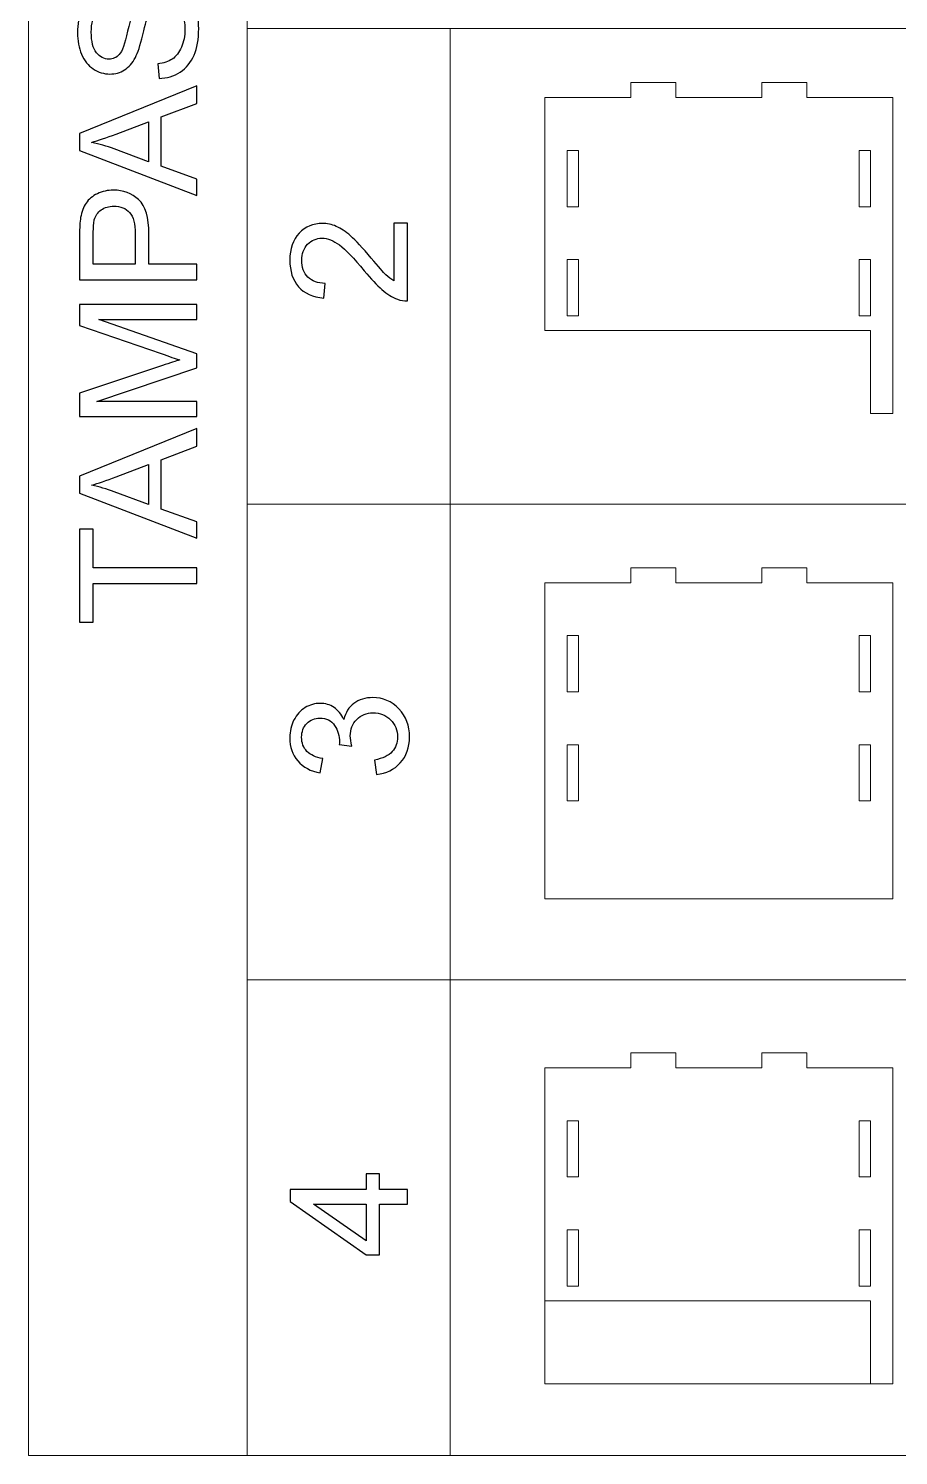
# Model space of a CAD drawing. Header units: millimetres. Extents: x -1108 to 1108, y -396 to 396.
# Drawn here: x -551.6 to -319.2, y -367.5 to 13.5 of the extents above; entities that cross this region are included whole.
import ezdxf

# ---------------------------------------------------------------- set-up
doc = ezdxf.new("R2010")
doc.units = ezdxf.units.MM
doc.header["$MEASUREMENT"] = 0
doc.layers.add('Camada 1', color=7, linetype='Continuous')

msp = doc.modelspace()

# ---------------------------------------------------------------- linework, layer by layer
at = {"layer": 'Camada 1', "color": 142, "lineweight": 20}
for points in [[(-551.6017, -367.4546), (-493.1805, -367.4546), (-493.1805, 245.5324), (-551.6017, 245.5324), (-551.6017, -367.4546)], [(-493.1804, -113.4544), (-438.9938, -113.4544), (-438.9938, 13.5456), (-493.1804, 13.5456), (-493.1804, -113.4544)], [(-438.9938, -113.4544), (-51.2204, -113.4544), (-51.2204, 13.5456), (-438.9938, 13.5456), (-438.9938, -113.4544)], [(-493.1804, -240.4545), (-438.9938, -240.4545), (-438.9938, -113.4545), (-493.1804, -113.4545), (-493.1804, -240.4545)], [(-438.9938, -240.4545), (-51.2204, -240.4545), (-51.2204, -113.4545), (-438.9938, -113.4545), (-438.9938, -240.4545)], [(-493.1804, -367.4546), (-438.9938, -367.4546), (-438.9938, -240.4546), (-493.1804, -240.4546), (-493.1804, -367.4546)], [(-438.9938, -367.4546), (-51.2204, -367.4546), (-51.2204, -240.4546), (-438.9938, -240.4546), (-438.9938, -367.4546)]]:
    msp.add_lwpolyline(points, close=True, dxfattribs=at)
at = {"layer": 'Camada 1', "color": 142}
for points, knots in [([(-516.7274, 0.2176), (-516.7274, 0.2176), (-517.0772, 4.1101), (-517.0772, 4.1101), (-517.0772, 4.1101), (-515.5028, 4.2923), (-514.2126, 4.7224), (-513.1994, 5.4003), (-513.1994, 5.4003), (-512.1935, 6.0782), (-511.3771, 7.1278), (-510.7502, 8.5492), (-510.7502, 8.5492), (-510.1306, 9.9706), (-509.8172, 11.5743), (-509.8172, 13.3529), (-509.8172, 13.3529), (-509.8172, 14.9346), (-510.0504, 16.3269), (-510.5242, 17.5369), (-510.5242, 17.5369), (-510.998, 18.7469), (-511.6468, 19.6435), (-512.4704, 20.2339), (-512.4704, 20.2339), (-513.2941, 20.8243), (-514.1834, 21.1232), (-515.1529, 21.1232), (-515.1529, 21.1232), (-516.1296, 21.1232), (-516.9825, 20.8389), (-517.7187, 20.2704), (-517.7187, 20.2704), (-518.4476, 19.7018), (-519.0599, 18.7615), (-519.5629, 17.4494), (-519.5629, 17.4494), (-519.8836, 16.6112), (-520.3939, 14.7524), (-521.0863, 11.8731), (-521.0863, 11.8731), (-521.7788, 8.9939), (-522.4276, 6.9821), (-523.0399, 5.8304), (-523.0399, 5.8304), (-523.8271, 4.3361), (-524.7966, 3.2281), (-525.9628, 2.4992), (-525.9628, 2.4992), (-527.1218, 1.763), (-528.4266, 1.3985), (-529.8626, 1.3985), (-529.8626, 1.3985), (-531.4517, 1.3985), (-532.9314, 1.8504), (-534.3017, 2.747), (-534.3017, 2.747), (-535.6794, 3.6436), (-536.7218, 4.9484), (-537.4361, 6.6759), (-537.4361, 6.6759), (-538.1505, 8.3962), (-538.5076, 10.3132), (-538.5076, 12.4198), (-538.5076, 12.4198), (-538.5076, 14.7378), (-538.1359, 16.7861), (-537.3851, 18.5574), (-537.3851, 18.5574), (-536.6416, 20.3287), (-535.5409, 21.6918), (-534.0831, 22.6467), (-534.0831, 22.6467), (-532.6325, 23.6015), (-530.9851, 24.1118), (-529.1482, 24.1847), (-529.1482, 24.1847), (-529.1482, 24.1847), (-528.8421, 20.2048), (-528.8421, 20.2048), (-528.8421, 20.2048), (-530.8175, 19.9934), (-532.3118, 19.2717), (-533.3177, 18.0398), (-533.3177, 18.0398), (-534.3309, 16.808), (-534.8339, 14.9857), (-534.8339, 12.5802), (-534.8339, 12.5802), (-534.8339, 10.0727), (-534.3746, 8.2431), (-533.4562, 7.0987), (-533.4562, 7.0987), (-532.5377, 5.9543), (-531.4298, 5.3784), (-530.1323, 5.3784), (-530.1323, 5.3784), (-529.0098, 5.3784), (-528.084, 5.7866), (-527.3551, 6.5957), (-527.3551, 6.5957), (-526.6335, 7.3975), (-525.8827, 9.475), (-525.1246, 12.8426), (-525.1246, 12.8426), (-524.3592, 16.2102), (-523.6959, 18.5209), (-523.1273, 19.7747), (-523.1273, 19.7747), (-522.2891, 21.5897), (-521.2321, 22.9382), (-519.9419, 23.8056), (-519.9419, 23.8056), (-518.659, 24.6731), (-517.1793, 25.1031), (-515.5028, 25.1031), (-515.5028, 25.1031), (-513.8335, 25.1031), (-512.2736, 24.6293), (-510.8012, 23.6744), (-510.8012, 23.6744), (-509.3288, 22.7195), (-508.1844, 21.3565), (-507.368, 19.5706), (-507.368, 19.5706), (-506.5516, 17.7847), (-506.1434, 15.7802), (-506.1434, 13.5424), (-506.1434, 13.5424), (-506.1434, 10.7142), (-506.5589, 8.3451), (-507.3825, 6.4354), (-507.3825, 6.4354), (-508.2062, 4.5183), (-509.4454, 3.024), (-511.1074, 1.9379), (-511.1074, 1.9379), (-512.762, 0.8445), (-514.6354, 0.2759), (-516.7274, 0.2176)], [0, 0, 0, 0, 0.02777778, 0.02777778, 0.02777778, 0.02777778, 0.05555556, 0.05555556, 0.05555556, 0.05555556, 0.08333333, 0.08333333, 0.08333333, 0.08333333, 0.11111111, 0.11111111, 0.11111111, 0.11111111, 0.13888889, 0.13888889, 0.13888889, 0.13888889, 0.16666667, 0.16666667, 0.16666667, 0.16666667, 0.19444444, 0.19444444, 0.19444444, 0.19444444, 0.22222222, 0.22222222, 0.22222222, 0.22222222, 0.25, 0.25, 0.25, 0.25, 0.27777778, 0.27777778, 0.27777778, 0.27777778, 0.30555556, 0.30555556, 0.30555556, 0.30555556, 0.33333333, 0.33333333, 0.33333333, 0.33333333, 0.36111111, 0.36111111, 0.36111111, 0.36111111, 0.38888889, 0.38888889, 0.38888889, 0.38888889, 0.41666667, 0.41666667, 0.41666667, 0.41666667, 0.44444444, 0.44444444, 0.44444444, 0.44444444, 0.47222222, 0.47222222, 0.47222222, 0.47222222, 0.5, 0.5, 0.5, 0.5, 0.52777778, 0.52777778, 0.52777778, 0.52777778, 0.55555556, 0.55555556, 0.55555556, 0.55555556, 0.58333333, 0.58333333, 0.58333333, 0.58333333, 0.61111111, 0.61111111, 0.61111111, 0.61111111, 0.63888889, 0.63888889, 0.63888889, 0.63888889, 0.66666667, 0.66666667, 0.66666667, 0.66666667, 0.69444444, 0.69444444, 0.69444444, 0.69444444, 0.72222222, 0.72222222, 0.72222222, 0.72222222, 0.75, 0.75, 0.75, 0.75, 0.77777778, 0.77777778, 0.77777778, 0.77777778, 0.80555556, 0.80555556, 0.80555556, 0.80555556, 0.83333333, 0.83333333, 0.83333333, 0.83333333, 0.86111111, 0.86111111, 0.86111111, 0.86111111, 0.88888889, 0.88888889, 0.88888889, 0.88888889, 0.91666667, 0.91666667, 0.91666667, 0.91666667, 0.94444444, 0.94444444, 0.94444444, 0.94444444, 1, 1, 1, 1]), ([(-506.6682, -31.0314), (-506.6682, -31.0314), (-537.9828, -19.0187), (-537.9828, -19.0187), (-537.9828, -19.0187), (-537.9828, -19.0187), (-537.9828, -14.4629), (-537.9828, -14.4629), (-537.9828, -14.4629), (-537.9828, -14.4629), (-506.6682, -1.714), (-506.6682, -1.714), (-506.6682, -1.714), (-506.6682, -1.714), (-506.6682, -6.4302), (-506.6682, -6.4302), (-506.6682, -6.4302), (-506.6682, -6.4302), (-516.1588, -10.0529), (-516.1588, -10.0529), (-516.1588, -10.0529), (-516.1588, -10.0529), (-516.1588, -23.2392), (-516.1588, -23.2392), (-516.1588, -23.2392), (-516.1588, -23.2392), (-506.6682, -26.636), (-506.6682, -26.636), (-506.6682, -26.636), (-506.6682, -26.636), (-506.6682, -31.0314), (-506.6682, -31.0314)], [0, 0, 0, 0, 0.11111111, 0.11111111, 0.11111111, 0.11111111, 0.22222222, 0.22222222, 0.22222222, 0.22222222, 0.33333333, 0.33333333, 0.33333333, 0.33333333, 0.44444444, 0.44444444, 0.44444444, 0.44444444, 0.55555556, 0.55555556, 0.55555556, 0.55555556, 0.66666667, 0.66666667, 0.66666667, 0.66666667, 0.77777778, 0.77777778, 0.77777778, 0.77777778, 1, 1, 1, 1]), ([(-519.5264, -22.0219), (-519.5264, -22.0219), (-519.5264, -11.3504), (-519.5264, -11.3504), (-519.5264, -11.3504), (-519.5264, -11.3504), (-528.2079, -14.616), (-528.2079, -14.616), (-528.2079, -14.616), (-530.8466, -15.6001), (-533.0261, -16.3436), (-534.7464, -16.8611), (-534.7464, -16.8611), (-532.7054, -17.2912), (-530.7009, -17.867), (-528.7182, -18.5887), (-528.7182, -18.5887), (-528.7182, -18.5887), (-519.5264, -22.0219), (-519.5264, -22.0219)], [0, 0, 0, 0, 0.16666667, 0.16666667, 0.16666667, 0.16666667, 0.33333333, 0.33333333, 0.33333333, 0.33333333, 0.5, 0.5, 0.5, 0.5, 0.66666667, 0.66666667, 0.66666667, 0.66666667, 1, 1, 1, 1]), ([(-506.6682, -53.5261), (-506.6682, -53.5261), (-537.9828, -53.5261), (-537.9828, -53.5261), (-537.9828, -53.5261), (-537.9828, -53.5261), (-537.9828, -41.7029), (-537.9828, -41.7029), (-537.9828, -41.7029), (-537.9828, -39.6255), (-537.8808, -38.0364), (-537.684, -36.9357), (-537.684, -36.9357), (-537.4288, -35.3977), (-536.9405, -34.1075), (-536.2261, -33.0651), (-536.2261, -33.0651), (-535.5045, -32.0228), (-534.4986, -31.1845), (-533.2084, -30.5504), (-533.2084, -30.5504), (-531.9182, -29.9162), (-530.4968, -29.6027), (-528.9441, -29.6027), (-528.9441, -29.6027), (-526.2909, -29.6027), (-524.0385, -30.4483), (-522.2016, -32.1467), (-522.2016, -32.1467), (-520.3574, -33.8378), (-519.439, -36.9066), (-519.439, -41.3384), (-519.439, -41.3384), (-519.439, -41.3384), (-519.439, -49.3712), (-519.439, -49.3712), (-519.439, -49.3712), (-519.439, -49.3712), (-506.6682, -49.3712), (-506.6682, -49.3712), (-506.6682, -49.3712), (-506.6682, -49.3712), (-506.6682, -53.5261), (-506.6682, -53.5261)], [0, 0, 0, 0, 0.08333333, 0.08333333, 0.08333333, 0.08333333, 0.16666667, 0.16666667, 0.16666667, 0.16666667, 0.25, 0.25, 0.25, 0.25, 0.33333333, 0.33333333, 0.33333333, 0.33333333, 0.41666667, 0.41666667, 0.41666667, 0.41666667, 0.5, 0.5, 0.5, 0.5, 0.58333333, 0.58333333, 0.58333333, 0.58333333, 0.66666667, 0.66666667, 0.66666667, 0.66666667, 0.75, 0.75, 0.75, 0.75, 0.83333333, 0.83333333, 0.83333333, 0.83333333, 1, 1, 1, 1]), ([(-523.1127, -49.3712), (-523.1127, -49.3712), (-523.1127, -41.2801), (-523.1127, -41.2801), (-523.1127, -41.2801), (-523.1127, -38.5977), (-523.6084, -36.7025), (-524.607, -35.5726), (-524.607, -35.5726), (-525.6057, -34.4501), (-527.0052, -33.8888), (-528.8202, -33.8888), (-528.8202, -33.8888), (-530.125, -33.8888), (-531.2476, -34.2168), (-532.1806, -34.8802), (-532.1806, -34.8802), (-533.1136, -35.5435), (-533.7332, -36.4182), (-534.032, -37.497), (-534.032, -37.497), (-534.2143, -38.1968), (-534.309, -39.487), (-534.309, -41.3603), (-534.309, -41.3603), (-534.309, -41.3603), (-534.309, -49.3712), (-534.309, -49.3712), (-534.309, -49.3712), (-534.309, -49.3712), (-523.1127, -49.3712), (-523.1127, -49.3712)], [0, 0, 0, 0, 0.11111111, 0.11111111, 0.11111111, 0.11111111, 0.22222222, 0.22222222, 0.22222222, 0.22222222, 0.33333333, 0.33333333, 0.33333333, 0.33333333, 0.44444444, 0.44444444, 0.44444444, 0.44444444, 0.55555556, 0.55555556, 0.55555556, 0.55555556, 0.66666667, 0.66666667, 0.66666667, 0.66666667, 0.77777778, 0.77777778, 0.77777778, 0.77777778, 1, 1, 1, 1]), ([(-454.038, -38.4519), (-454.038, -38.4519), (-450.3642, -38.4519), (-450.3642, -38.4519), (-450.3642, -38.4519), (-450.3642, -38.4519), (-450.3642, -59.1826), (-450.3642, -59.1826), (-450.3642, -59.1826), (-451.2899, -59.2117), (-452.1792, -59.0587), (-453.0394, -58.7306), (-453.0394, -58.7306), (-454.4462, -58.1985), (-455.8384, -57.3457), (-457.2015, -56.1721), (-457.2015, -56.1721), (-458.5646, -54.9985), (-460.1391, -53.322), (-461.925, -51.1425), (-461.925, -51.1425), (-464.7167, -47.753), (-466.9254, -45.4496), (-468.5582, -44.2469), (-468.5582, -44.2469), (-470.191, -43.0369), (-471.7363, -42.4319), (-473.1941, -42.4319), (-473.1941, -42.4319), (-474.7176, -42.4319), (-476.0005, -42.9786), (-477.0501, -44.072), (-477.0501, -44.072), (-478.0925, -45.1653), (-478.6173, -46.594), (-478.6173, -48.3507), (-478.6173, -48.3507), (-478.6173, -50.2095), (-478.0634, -51.6965), (-476.9554, -52.8118), (-476.9554, -52.8118), (-475.8547, -53.927), (-474.3167, -54.4883), (-472.3632, -54.5029), (-472.3632, -54.5029), (-472.3632, -54.5029), (-472.7568, -58.4391), (-472.7568, -58.4391), (-472.7568, -58.4391), (-475.7016, -58.1694), (-477.9467, -57.1489), (-479.492, -55.3849), (-479.492, -55.3849), (-481.0374, -53.6136), (-481.81, -51.2446), (-481.81, -48.2633), (-481.81, -48.2633), (-481.81, -45.2601), (-480.9791, -42.8765), (-479.3098, -41.1271), (-479.3098, -41.1271), (-477.6406, -39.3704), (-475.5704, -38.4957), (-473.1067, -38.4957), (-473.1067, -38.4957), (-471.8529, -38.4957), (-470.621, -38.7508), (-469.411, -39.2683), (-469.411, -39.2683), (-468.1937, -39.7786), (-466.9181, -40.6314), (-465.5769, -41.8196), (-465.5769, -41.8196), (-464.2429, -43.015), (-462.3988, -44.9904), (-460.0662, -47.7457), (-460.0662, -47.7457), (-458.1273, -50.0564), (-456.8152, -51.5434), (-456.1227, -52.1995), (-456.1227, -52.1995), (-455.4302, -52.8555), (-454.7378, -53.3949), (-454.038, -53.825), (-454.038, -53.825), (-454.038, -53.825), (-454.038, -38.4519), (-454.038, -38.4519)], [0, 0, 0, 0, 0.04347826, 0.04347826, 0.04347826, 0.04347826, 0.08695652, 0.08695652, 0.08695652, 0.08695652, 0.13043478, 0.13043478, 0.13043478, 0.13043478, 0.17391304, 0.17391304, 0.17391304, 0.17391304, 0.2173913, 0.2173913, 0.2173913, 0.2173913, 0.26086957, 0.26086957, 0.26086957, 0.26086957, 0.30434783, 0.30434783, 0.30434783, 0.30434783, 0.34782609, 0.34782609, 0.34782609, 0.34782609, 0.39130435, 0.39130435, 0.39130435, 0.39130435, 0.43478261, 0.43478261, 0.43478261, 0.43478261, 0.47826087, 0.47826087, 0.47826087, 0.47826087, 0.52173913, 0.52173913, 0.52173913, 0.52173913, 0.56521739, 0.56521739, 0.56521739, 0.56521739, 0.60869565, 0.60869565, 0.60869565, 0.60869565, 0.65217391, 0.65217391, 0.65217391, 0.65217391, 0.69565217, 0.69565217, 0.69565217, 0.69565217, 0.73913043, 0.73913043, 0.73913043, 0.73913043, 0.7826087, 0.7826087, 0.7826087, 0.7826087, 0.82608696, 0.82608696, 0.82608696, 0.82608696, 0.86956522, 0.86956522, 0.86956522, 0.86956522, 0.91304348, 0.91304348, 0.91304348, 0.91304348, 1, 1, 1, 1]), ([(-506.6682, -90.0452), (-506.6682, -90.0452), (-537.9828, -90.0452), (-537.9828, -90.0452), (-537.9828, -90.0452), (-537.9828, -90.0452), (-537.9828, -83.8348), (-537.9828, -83.8348), (-537.9828, -83.8348), (-537.9828, -83.8348), (-515.8162, -76.4289), (-515.8162, -76.4289), (-515.8162, -76.4289), (-513.7534, -75.7437), (-512.208, -75.2481), (-511.1802, -74.9346), (-511.1802, -74.9346), (-512.3174, -74.5774), (-513.9939, -74.0162), (-516.2025, -73.2581), (-516.2025, -73.2581), (-516.2025, -73.2581), (-537.9828, -65.721), (-537.9828, -65.721), (-537.9828, -65.721), (-537.9828, -65.721), (-537.9828, -60.1739), (-537.9828, -60.1739), (-537.9828, -60.1739), (-537.9828, -60.1739), (-506.6682, -60.1739), (-506.6682, -60.1739), (-506.6682, -60.1739), (-506.6682, -60.1739), (-506.6682, -64.1538), (-506.6682, -64.1538), (-506.6682, -64.1538), (-506.6682, -64.1538), (-532.8658, -64.1538), (-532.8658, -64.1538), (-532.8658, -64.1538), (-532.8658, -64.1538), (-506.6682, -73.2945), (-506.6682, -73.2945), (-506.6682, -73.2945), (-506.6682, -73.2945), (-506.6682, -77.0266), (-506.6682, -77.0266), (-506.6682, -77.0266), (-506.6682, -77.0266), (-533.3469, -86.0653), (-533.3469, -86.0653), (-533.3469, -86.0653), (-533.3469, -86.0653), (-506.6682, -86.0653), (-506.6682, -86.0653), (-506.6682, -86.0653), (-506.6682, -86.0653), (-506.6682, -90.0452), (-506.6682, -90.0452)], [0, 0, 0, 0, 0.0625, 0.0625, 0.0625, 0.0625, 0.125, 0.125, 0.125, 0.125, 0.1875, 0.1875, 0.1875, 0.1875, 0.25, 0.25, 0.25, 0.25, 0.3125, 0.3125, 0.3125, 0.3125, 0.375, 0.375, 0.375, 0.375, 0.4375, 0.4375, 0.4375, 0.4375, 0.5, 0.5, 0.5, 0.5, 0.5625, 0.5625, 0.5625, 0.5625, 0.625, 0.625, 0.625, 0.625, 0.6875, 0.6875, 0.6875, 0.6875, 0.75, 0.75, 0.75, 0.75, 0.8125, 0.8125, 0.8125, 0.8125, 0.875, 0.875, 0.875, 0.875, 1, 1, 1, 1]), ([(-506.6682, -122.5626), (-506.6682, -122.5626), (-537.9828, -110.5499), (-537.9828, -110.5499), (-537.9828, -110.5499), (-537.9828, -110.5499), (-537.9828, -105.9941), (-537.9828, -105.9941), (-537.9828, -105.9941), (-537.9828, -105.9941), (-506.6682, -93.2452), (-506.6682, -93.2452), (-506.6682, -93.2452), (-506.6682, -93.2452), (-506.6682, -97.9614), (-506.6682, -97.9614), (-506.6682, -97.9614), (-506.6682, -97.9614), (-516.1588, -101.5841), (-516.1588, -101.5841), (-516.1588, -101.5841), (-516.1588, -101.5841), (-516.1588, -114.7704), (-516.1588, -114.7704), (-516.1588, -114.7704), (-516.1588, -114.7704), (-506.6682, -118.1672), (-506.6682, -118.1672), (-506.6682, -118.1672), (-506.6682, -118.1672), (-506.6682, -122.5626), (-506.6682, -122.5626)], [0, 0, 0, 0, 0.11111111, 0.11111111, 0.11111111, 0.11111111, 0.22222222, 0.22222222, 0.22222222, 0.22222222, 0.33333333, 0.33333333, 0.33333333, 0.33333333, 0.44444444, 0.44444444, 0.44444444, 0.44444444, 0.55555556, 0.55555556, 0.55555556, 0.55555556, 0.66666667, 0.66666667, 0.66666667, 0.66666667, 0.77777778, 0.77777778, 0.77777778, 0.77777778, 1, 1, 1, 1]), ([(-519.5264, -113.5531), (-519.5264, -113.5531), (-519.5264, -102.8816), (-519.5264, -102.8816), (-519.5264, -102.8816), (-519.5264, -102.8816), (-528.2079, -106.1472), (-528.2079, -106.1472), (-528.2079, -106.1472), (-530.8466, -107.1313), (-533.0261, -107.8748), (-534.7464, -108.3923), (-534.7464, -108.3923), (-532.7054, -108.8224), (-530.7009, -109.3982), (-528.7182, -110.1199), (-528.7182, -110.1199), (-528.7182, -110.1199), (-519.5264, -113.5531), (-519.5264, -113.5531)], [0, 0, 0, 0, 0.16666667, 0.16666667, 0.16666667, 0.16666667, 0.33333333, 0.33333333, 0.33333333, 0.33333333, 0.5, 0.5, 0.5, 0.5, 0.66666667, 0.66666667, 0.66666667, 0.66666667, 1, 1, 1, 1]), ([(-506.6682, -134.6409), (-506.6682, -134.6409), (-534.309, -134.6409), (-534.309, -134.6409), (-534.309, -134.6409), (-534.309, -134.6409), (-534.309, -144.9625), (-534.309, -144.9625), (-534.309, -144.9625), (-534.309, -144.9625), (-537.9828, -144.9625), (-537.9828, -144.9625), (-537.9828, -144.9625), (-537.9828, -144.9625), (-537.9828, -120.1645), (-537.9828, -120.1645), (-537.9828, -120.1645), (-537.9828, -120.1645), (-534.309, -120.1645), (-534.309, -120.1645), (-534.309, -120.1645), (-534.309, -120.1645), (-534.309, -130.486), (-534.309, -130.486), (-534.309, -130.486), (-534.309, -130.486), (-506.6682, -130.486), (-506.6682, -130.486), (-506.6682, -130.486), (-506.6682, -130.486), (-506.6682, -134.6409), (-506.6682, -134.6409)], [0, 0, 0, 0, 0.11111111, 0.11111111, 0.11111111, 0.11111111, 0.22222222, 0.22222222, 0.22222222, 0.22222222, 0.33333333, 0.33333333, 0.33333333, 0.33333333, 0.44444444, 0.44444444, 0.44444444, 0.44444444, 0.55555556, 0.55555556, 0.55555556, 0.55555556, 0.66666667, 0.66666667, 0.66666667, 0.66666667, 0.77777778, 0.77777778, 0.77777778, 0.77777778, 1, 1, 1, 1]), ([(-458.6739, -185.6141), (-458.6739, -185.6141), (-459.1988, -181.7654), (-459.1988, -181.7654), (-459.1988, -181.7654), (-457.012, -181.3207), (-455.4375, -180.5772), (-454.4753, -179.5203), (-454.4753, -179.5203), (-453.5132, -178.4634), (-453.0321, -177.1659), (-453.0321, -175.6278), (-453.0321, -175.6278), (-453.0321, -173.8055), (-453.6589, -172.2675), (-454.9127, -171.0283), (-454.9127, -171.0283), (-456.1664, -169.7891), (-457.7191, -169.1696), (-459.5705, -169.1696), (-459.5705, -169.1696), (-461.3345, -169.1696), (-462.7924, -169.7454), (-463.9441, -170.9044), (-463.9441, -170.9044), (-465.0885, -172.0561), (-465.6643, -173.5212), (-465.6643, -175.3071), (-465.6643, -175.3071), (-465.6643, -176.036), (-465.5186, -176.9399), (-465.2343, -178.026), (-465.2343, -178.026), (-465.2343, -178.026), (-468.6019, -177.5959), (-468.6019, -177.5959), (-468.6019, -177.5959), (-468.5727, -177.3408), (-468.5582, -177.1294), (-468.5582, -176.9763), (-468.5582, -176.9763), (-468.5582, -175.329), (-468.9882, -173.8565), (-469.8411, -172.5372), (-469.8411, -172.5372), (-470.6939, -171.2251), (-472.006, -170.5691), (-473.7773, -170.5691), (-473.7773, -170.5691), (-475.1841, -170.5691), (-476.3504, -171.0502), (-477.2761, -172.0051), (-477.2761, -172.0051), (-478.2018, -172.96), (-478.6611, -174.1919), (-478.6611, -175.7007), (-478.6611, -175.7007), (-478.6611, -177.2023), (-478.1873, -178.4488), (-477.2397, -179.4474), (-477.2397, -179.4474), (-476.2921, -180.446), (-474.8707, -181.0875), (-472.9755, -181.3718), (-472.9755, -181.3718), (-472.9755, -181.3718), (-473.6752, -185.2205), (-473.6752, -185.2205), (-473.6752, -185.2205), (-476.2556, -184.7467), (-478.2602, -183.6825), (-479.6816, -182.0132), (-479.6816, -182.0132), (-481.103, -180.3513), (-481.81, -178.2738), (-481.81, -175.7955), (-481.81, -175.7955), (-481.81, -174.0898), (-481.4456, -172.5153), (-480.7093, -171.0793), (-480.7093, -171.0793), (-479.9804, -169.6361), (-478.9818, -168.5354), (-477.7208, -167.7773), (-477.7208, -167.7773), (-476.4524, -167.0119), (-475.1112, -166.6329), (-473.6898, -166.6329), (-473.6898, -166.6329), (-472.3413, -166.6329), (-471.1167, -166.9974), (-470.0087, -167.719), (-470.0087, -167.719), (-468.9008, -168.4479), (-468.0188, -169.5267), (-467.3627, -170.9481), (-467.3627, -170.9481), (-466.94, -169.0967), (-466.0507, -167.6607), (-464.7022, -166.6329), (-464.7022, -166.6329), (-463.3609, -165.6124), (-461.6698, -165.1022), (-459.6507, -165.1022), (-459.6507, -165.1022), (-456.9172, -165.1022), (-454.592, -166.1008), (-452.6895, -168.0908), (-452.6895, -168.0908), (-450.787, -170.088), (-449.8394, -172.6101), (-449.8394, -175.657), (-449.8394, -175.657), (-449.8394, -178.405), (-450.6558, -180.6866), (-452.2959, -182.5016), (-452.2959, -182.5016), (-453.9359, -184.3239), (-456.0644, -185.359), (-458.6739, -185.6141)], [0, 0, 0, 0, 0.03225806, 0.03225806, 0.03225806, 0.03225806, 0.06451613, 0.06451613, 0.06451613, 0.06451613, 0.09677419, 0.09677419, 0.09677419, 0.09677419, 0.12903226, 0.12903226, 0.12903226, 0.12903226, 0.16129032, 0.16129032, 0.16129032, 0.16129032, 0.19354839, 0.19354839, 0.19354839, 0.19354839, 0.22580645, 0.22580645, 0.22580645, 0.22580645, 0.25806452, 0.25806452, 0.25806452, 0.25806452, 0.29032258, 0.29032258, 0.29032258, 0.29032258, 0.32258065, 0.32258065, 0.32258065, 0.32258065, 0.35483871, 0.35483871, 0.35483871, 0.35483871, 0.38709677, 0.38709677, 0.38709677, 0.38709677, 0.41935484, 0.41935484, 0.41935484, 0.41935484, 0.4516129, 0.4516129, 0.4516129, 0.4516129, 0.48387097, 0.48387097, 0.48387097, 0.48387097, 0.51612903, 0.51612903, 0.51612903, 0.51612903, 0.5483871, 0.5483871, 0.5483871, 0.5483871, 0.58064516, 0.58064516, 0.58064516, 0.58064516, 0.61290323, 0.61290323, 0.61290323, 0.61290323, 0.64516129, 0.64516129, 0.64516129, 0.64516129, 0.67741935, 0.67741935, 0.67741935, 0.67741935, 0.70967742, 0.70967742, 0.70967742, 0.70967742, 0.74193548, 0.74193548, 0.74193548, 0.74193548, 0.77419355, 0.77419355, 0.77419355, 0.77419355, 0.80645161, 0.80645161, 0.80645161, 0.80645161, 0.83870968, 0.83870968, 0.83870968, 0.83870968, 0.87096774, 0.87096774, 0.87096774, 0.87096774, 0.90322581, 0.90322581, 0.90322581, 0.90322581, 0.93548387, 0.93548387, 0.93548387, 0.93548387, 1, 1, 1, 1]), ([(-450.3642, -300.3245), (-450.3642, -300.3245), (-457.843, -300.3245), (-457.843, -300.3245), (-457.843, -300.3245), (-457.843, -300.3245), (-457.843, -313.9263), (-457.843, -313.9263), (-457.843, -313.9263), (-457.843, -313.9263), (-461.3855, -313.9263), (-461.3855, -313.9263), (-461.3855, -313.9263), (-461.3855, -313.9263), (-481.6788, -299.6248), (-481.6788, -299.6248), (-481.6788, -299.6248), (-481.6788, -299.6248), (-481.6788, -296.4758), (-481.6788, -296.4758), (-481.6788, -296.4758), (-481.6788, -296.4758), (-461.3855, -296.4758), (-461.3855, -296.4758), (-461.3855, -296.4758), (-461.3855, -296.4758), (-461.3855, -292.2335), (-461.3855, -292.2335), (-461.3855, -292.2335), (-461.3855, -292.2335), (-457.843, -292.2335), (-457.843, -292.2335), (-457.843, -292.2335), (-457.843, -292.2335), (-457.843, -296.4758), (-457.843, -296.4758), (-457.843, -296.4758), (-457.843, -296.4758), (-450.3642, -296.4758), (-450.3642, -296.4758), (-450.3642, -296.4758), (-450.3642, -296.4758), (-450.3642, -300.3245), (-450.3642, -300.3245)], [0, 0, 0, 0, 0.08333333, 0.08333333, 0.08333333, 0.08333333, 0.16666667, 0.16666667, 0.16666667, 0.16666667, 0.25, 0.25, 0.25, 0.25, 0.33333333, 0.33333333, 0.33333333, 0.33333333, 0.41666667, 0.41666667, 0.41666667, 0.41666667, 0.5, 0.5, 0.5, 0.5, 0.58333333, 0.58333333, 0.58333333, 0.58333333, 0.66666667, 0.66666667, 0.66666667, 0.66666667, 0.75, 0.75, 0.75, 0.75, 0.83333333, 0.83333333, 0.83333333, 0.83333333, 1, 1, 1, 1]), ([(-461.3855, -300.3245), (-461.3855, -300.3245), (-475.4757, -300.3245), (-475.4757, -300.3245), (-475.4757, -300.3245), (-475.4757, -300.3245), (-461.3855, -310.1432), (-461.3855, -310.1432), (-461.3855, -310.1432), (-461.3855, -310.1432), (-461.3855, -300.3245), (-461.3855, -300.3245)], [0, 0, 0, 0, 0.25, 0.25, 0.25, 0.25, 0.5, 0.5, 0.5, 0.5, 1, 1, 1, 1])]:
    msp.add_open_spline(points, degree=3, knots=knots, dxfattribs=at)
at = {"layer": 'Camada 1', "color": 250, "lineweight": 20}
for points, knots in [([(-413.7377, -67.08), (-413.7377, -67.08), (-326.7377, -67.08), (-326.7377, -67.08), (-326.7377, -67.08), (-326.7377, -67.08), (-326.7377, -89.28), (-326.7377, -89.28), (-326.7377, -89.28), (-326.7377, -89.28), (-320.7377, -89.28), (-320.7377, -89.28), (-320.7377, -89.28), (-320.7377, -89.28), (-320.7377, -4.8904), (-320.7377, -4.8904), (-320.7377, -4.8904), (-320.7377, -4.8904), (-343.7377, -4.8904), (-343.7377, -4.8904), (-343.7377, -4.8904), (-343.7377, -4.8904), (-343.7377, -0.8904), (-343.7377, -0.8904), (-343.7377, -0.8904), (-343.7377, -0.8904), (-355.7377, -0.8904), (-355.7377, -0.8904), (-355.7377, -0.8904), (-355.7377, -0.8904), (-355.7377, -4.8904), (-355.7377, -4.8904), (-355.7377, -4.8904), (-355.7377, -4.8904), (-378.7377, -4.8904), (-378.7377, -4.8904), (-378.7377, -4.8904), (-378.7377, -4.8904), (-378.7377, -0.8904), (-378.7377, -0.8904), (-378.7377, -0.8904), (-378.7377, -0.8904), (-390.7377, -0.8904), (-390.7377, -0.8904), (-390.7377, -0.8904), (-390.7377, -0.8904), (-390.7377, -4.8904), (-390.7377, -4.8904), (-390.7377, -4.8904), (-390.7377, -4.8904), (-413.7377, -4.8904), (-413.7377, -4.8904), (-413.7377, -4.8904), (-413.7377, -4.8904), (-413.7377, -67.08), (-413.7377, -67.08)], [0, 0, 0, 0, 0.06666667, 0.06666667, 0.06666667, 0.06666667, 0.13333333, 0.13333333, 0.13333333, 0.13333333, 0.2, 0.2, 0.2, 0.2, 0.26666667, 0.26666667, 0.26666667, 0.26666667, 0.33333333, 0.33333333, 0.33333333, 0.33333333, 0.4, 0.4, 0.4, 0.4, 0.46666667, 0.46666667, 0.46666667, 0.46666667, 0.53333333, 0.53333333, 0.53333333, 0.53333333, 0.6, 0.6, 0.6, 0.6, 0.66666667, 0.66666667, 0.66666667, 0.66666667, 0.73333333, 0.73333333, 0.73333333, 0.73333333, 0.8, 0.8, 0.8, 0.8, 0.86666667, 0.86666667, 0.86666667, 0.86666667, 1, 1, 1, 1]), ([(-404.7377, -34.0203), (-404.7377, -34.0203), (-407.7377, -34.0203), (-407.7377, -34.0203), (-407.7377, -34.0203), (-407.7377, -34.0203), (-407.7377, -19.0203), (-407.7377, -19.0203), (-407.7377, -19.0203), (-407.7377, -19.0203), (-404.7377, -19.0203), (-404.7377, -19.0203), (-404.7377, -19.0203), (-404.7377, -19.0203), (-404.7377, -34.0203), (-404.7377, -34.0203)], [0, 0, 0, 0, 0.2, 0.2, 0.2, 0.2, 0.4, 0.4, 0.4, 0.4, 0.6, 0.6, 0.6, 0.6, 1, 1, 1, 1]), ([(-329.7377, -34.0203), (-329.7377, -34.0203), (-329.7377, -19.0203), (-329.7377, -19.0203), (-329.7377, -19.0203), (-329.7377, -19.0203), (-326.7377, -19.0203), (-326.7377, -19.0203), (-326.7377, -19.0203), (-326.7377, -19.0203), (-326.7377, -34.0203), (-326.7377, -34.0203), (-326.7377, -34.0203), (-326.7377, -34.0203), (-329.7377, -34.0203), (-329.7377, -34.0203)], [0, 0, 0, 0, 0.2, 0.2, 0.2, 0.2, 0.4, 0.4, 0.4, 0.4, 0.6, 0.6, 0.6, 0.6, 1, 1, 1, 1]), ([(-407.7377, -48.1501), (-407.7377, -48.1501), (-404.7377, -48.1501), (-404.7377, -48.1501), (-404.7377, -48.1501), (-404.7377, -48.1501), (-404.7377, -63.1501), (-404.7377, -63.1501), (-404.7377, -63.1501), (-404.7377, -63.1501), (-407.7377, -63.1501), (-407.7377, -63.1501), (-407.7377, -63.1501), (-407.7377, -63.1501), (-407.7377, -48.1501), (-407.7377, -48.1501)], [0, 0, 0, 0, 0.2, 0.2, 0.2, 0.2, 0.4, 0.4, 0.4, 0.4, 0.6, 0.6, 0.6, 0.6, 1, 1, 1, 1]), ([(-329.7377, -63.1501), (-329.7377, -63.1501), (-329.7377, -48.1501), (-329.7377, -48.1501), (-329.7377, -48.1501), (-329.7377, -48.1501), (-326.7377, -48.1501), (-326.7377, -48.1501), (-326.7377, -48.1501), (-326.7377, -48.1501), (-326.7377, -63.1501), (-326.7377, -63.1501), (-326.7377, -63.1501), (-326.7377, -63.1501), (-329.7377, -63.1501), (-329.7377, -63.1501)], [0, 0, 0, 0, 0.2, 0.2, 0.2, 0.2, 0.4, 0.4, 0.4, 0.4, 0.6, 0.6, 0.6, 0.6, 1, 1, 1, 1]), ([(-413.7377, -218.82), (-413.7377, -218.82), (-320.7377, -218.82), (-320.7377, -218.82), (-320.7377, -218.82), (-320.7377, -218.82), (-320.7377, -134.4304), (-320.7377, -134.4304), (-320.7377, -134.4304), (-320.7377, -134.4304), (-343.7377, -134.4304), (-343.7377, -134.4304), (-343.7377, -134.4304), (-343.7377, -134.4304), (-343.7377, -130.4304), (-343.7377, -130.4304), (-343.7377, -130.4304), (-343.7377, -130.4304), (-355.7377, -130.4304), (-355.7377, -130.4304), (-355.7377, -130.4304), (-355.7377, -130.4304), (-355.7377, -134.4304), (-355.7377, -134.4304), (-355.7377, -134.4304), (-355.7377, -134.4304), (-378.7377, -134.4304), (-378.7377, -134.4304), (-378.7377, -134.4304), (-378.7377, -134.4304), (-378.7377, -130.4304), (-378.7377, -130.4304), (-378.7377, -130.4304), (-378.7377, -130.4304), (-390.7377, -130.4304), (-390.7377, -130.4304), (-390.7377, -130.4304), (-390.7377, -130.4304), (-390.7377, -134.4304), (-390.7377, -134.4304), (-390.7377, -134.4304), (-390.7377, -134.4304), (-413.7377, -134.4304), (-413.7377, -134.4304), (-413.7377, -134.4304), (-413.7377, -134.4304), (-413.7377, -218.82), (-413.7377, -218.82)], [0, 0, 0, 0, 0.07692308, 0.07692308, 0.07692308, 0.07692308, 0.15384615, 0.15384615, 0.15384615, 0.15384615, 0.23076923, 0.23076923, 0.23076923, 0.23076923, 0.30769231, 0.30769231, 0.30769231, 0.30769231, 0.38461538, 0.38461538, 0.38461538, 0.38461538, 0.46153846, 0.46153846, 0.46153846, 0.46153846, 0.53846154, 0.53846154, 0.53846154, 0.53846154, 0.61538462, 0.61538462, 0.61538462, 0.61538462, 0.69230769, 0.69230769, 0.69230769, 0.69230769, 0.76923077, 0.76923077, 0.76923077, 0.76923077, 0.84615385, 0.84615385, 0.84615385, 0.84615385, 1, 1, 1, 1]), ([(-404.7377, -163.5603), (-404.7377, -163.5603), (-407.7377, -163.5603), (-407.7377, -163.5603), (-407.7377, -163.5603), (-407.7377, -163.5603), (-407.7377, -148.5603), (-407.7377, -148.5603), (-407.7377, -148.5603), (-407.7377, -148.5603), (-404.7377, -148.5603), (-404.7377, -148.5603), (-404.7377, -148.5603), (-404.7377, -148.5603), (-404.7377, -163.5603), (-404.7377, -163.5603)], [0, 0, 0, 0, 0.2, 0.2, 0.2, 0.2, 0.4, 0.4, 0.4, 0.4, 0.6, 0.6, 0.6, 0.6, 1, 1, 1, 1]), ([(-329.7377, -163.5603), (-329.7377, -163.5603), (-329.7377, -148.5603), (-329.7377, -148.5603), (-329.7377, -148.5603), (-329.7377, -148.5603), (-326.7377, -148.5603), (-326.7377, -148.5603), (-326.7377, -148.5603), (-326.7377, -148.5603), (-326.7377, -163.5603), (-326.7377, -163.5603), (-326.7377, -163.5603), (-326.7377, -163.5603), (-329.7377, -163.5603), (-329.7377, -163.5603)], [0, 0, 0, 0, 0.2, 0.2, 0.2, 0.2, 0.4, 0.4, 0.4, 0.4, 0.6, 0.6, 0.6, 0.6, 1, 1, 1, 1]), ([(-404.7377, -177.6901), (-404.7377, -177.6901), (-404.7377, -192.6901), (-404.7377, -192.6901), (-404.7377, -192.6901), (-404.7377, -192.6901), (-407.7377, -192.6901), (-407.7377, -192.6901), (-407.7377, -192.6901), (-407.7377, -192.6901), (-407.7377, -177.6901), (-407.7377, -177.6901), (-407.7377, -177.6901), (-407.7377, -177.6901), (-404.7377, -177.6901), (-404.7377, -177.6901)], [0, 0, 0, 0, 0.2, 0.2, 0.2, 0.2, 0.4, 0.4, 0.4, 0.4, 0.6, 0.6, 0.6, 0.6, 1, 1, 1, 1]), ([(-329.7377, -192.6901), (-329.7377, -192.6901), (-329.7377, -177.6901), (-329.7377, -177.6901), (-329.7377, -177.6901), (-329.7377, -177.6901), (-326.7377, -177.6901), (-326.7377, -177.6901), (-326.7377, -177.6901), (-326.7377, -177.6901), (-326.7377, -192.6901), (-326.7377, -192.6901), (-326.7377, -192.6901), (-326.7377, -192.6901), (-329.7377, -192.6901), (-329.7377, -192.6901)], [0, 0, 0, 0, 0.2, 0.2, 0.2, 0.2, 0.4, 0.4, 0.4, 0.4, 0.6, 0.6, 0.6, 0.6, 1, 1, 1, 1]), ([(-413.7377, -348.36), (-413.7377, -348.36), (-320.7377, -348.36), (-320.7377, -348.36), (-320.7377, -348.36), (-320.7377, -348.36), (-320.7377, -263.9704), (-320.7377, -263.9704), (-320.7377, -263.9704), (-320.7377, -263.9704), (-343.7377, -263.9704), (-343.7377, -263.9704), (-343.7377, -263.9704), (-343.7377, -263.9704), (-343.7377, -259.9704), (-343.7377, -259.9704), (-343.7377, -259.9704), (-343.7377, -259.9704), (-355.7377, -259.9704), (-355.7377, -259.9704), (-355.7377, -259.9704), (-355.7377, -259.9704), (-355.7377, -263.9704), (-355.7377, -263.9704), (-355.7377, -263.9704), (-355.7377, -263.9704), (-378.7377, -263.9704), (-378.7377, -263.9704), (-378.7377, -263.9704), (-378.7377, -263.9704), (-378.7377, -259.9704), (-378.7377, -259.9704), (-378.7377, -259.9704), (-378.7377, -259.9704), (-390.7377, -259.9704), (-390.7377, -259.9704), (-390.7377, -259.9704), (-390.7377, -259.9704), (-390.7377, -263.9704), (-390.7377, -263.9704), (-390.7377, -263.9704), (-390.7377, -263.9704), (-413.7377, -263.9704), (-413.7377, -263.9704), (-413.7377, -263.9704), (-413.7377, -263.9704), (-413.7377, -348.36), (-413.7377, -348.36)], [0, 0, 0, 0, 0.07692308, 0.07692308, 0.07692308, 0.07692308, 0.15384615, 0.15384615, 0.15384615, 0.15384615, 0.23076923, 0.23076923, 0.23076923, 0.23076923, 0.30769231, 0.30769231, 0.30769231, 0.30769231, 0.38461538, 0.38461538, 0.38461538, 0.38461538, 0.46153846, 0.46153846, 0.46153846, 0.46153846, 0.53846154, 0.53846154, 0.53846154, 0.53846154, 0.61538462, 0.61538462, 0.61538462, 0.61538462, 0.69230769, 0.69230769, 0.69230769, 0.69230769, 0.76923077, 0.76923077, 0.76923077, 0.76923077, 0.84615385, 0.84615385, 0.84615385, 0.84615385, 1, 1, 1, 1]), ([(-413.7377, -326.16), (-413.7377, -326.16), (-326.7377, -326.16), (-326.7377, -326.16), (-326.7377, -326.16), (-326.7377, -326.16), (-326.7377, -348.36), (-326.7377, -348.36), (-326.7377, -348.36), (-326.7377, -348.36), (-320.7377, -348.36), (-320.7377, -348.36), (-320.7377, -348.36), (-320.7377, -348.36), (-320.7377, -263.9704), (-320.7377, -263.9704), (-320.7377, -263.9704), (-320.7377, -263.9704), (-343.7377, -263.9704), (-343.7377, -263.9704), (-343.7377, -263.9704), (-343.7377, -263.9704), (-343.7377, -259.9704), (-343.7377, -259.9704), (-343.7377, -259.9704), (-343.7377, -259.9704), (-355.7377, -259.9704), (-355.7377, -259.9704), (-355.7377, -259.9704), (-355.7377, -259.9704), (-355.7377, -263.9704), (-355.7377, -263.9704), (-355.7377, -263.9704), (-355.7377, -263.9704), (-378.7377, -263.9704), (-378.7377, -263.9704), (-378.7377, -263.9704), (-378.7377, -263.9704), (-378.7377, -259.9704), (-378.7377, -259.9704), (-378.7377, -259.9704), (-378.7377, -259.9704), (-390.7377, -259.9704), (-390.7377, -259.9704), (-390.7377, -259.9704), (-390.7377, -259.9704), (-390.7377, -263.9704), (-390.7377, -263.9704), (-390.7377, -263.9704), (-390.7377, -263.9704), (-413.7377, -263.9704), (-413.7377, -263.9704), (-413.7377, -263.9704), (-413.7377, -263.9704), (-413.7377, -326.16), (-413.7377, -326.16)], [0, 0, 0, 0, 0.06666667, 0.06666667, 0.06666667, 0.06666667, 0.13333333, 0.13333333, 0.13333333, 0.13333333, 0.2, 0.2, 0.2, 0.2, 0.26666667, 0.26666667, 0.26666667, 0.26666667, 0.33333333, 0.33333333, 0.33333333, 0.33333333, 0.4, 0.4, 0.4, 0.4, 0.46666667, 0.46666667, 0.46666667, 0.46666667, 0.53333333, 0.53333333, 0.53333333, 0.53333333, 0.6, 0.6, 0.6, 0.6, 0.66666667, 0.66666667, 0.66666667, 0.66666667, 0.73333333, 0.73333333, 0.73333333, 0.73333333, 0.8, 0.8, 0.8, 0.8, 0.86666667, 0.86666667, 0.86666667, 0.86666667, 1, 1, 1, 1]), ([(-404.7377, -293.1003), (-404.7377, -293.1003), (-407.7377, -293.1003), (-407.7377, -293.1003), (-407.7377, -293.1003), (-407.7377, -293.1003), (-407.7377, -278.1003), (-407.7377, -278.1003), (-407.7377, -278.1003), (-407.7377, -278.1003), (-404.7377, -278.1003), (-404.7377, -278.1003), (-404.7377, -278.1003), (-404.7377, -278.1003), (-404.7377, -293.1003), (-404.7377, -293.1003)], [0, 0, 0, 0, 0.2, 0.2, 0.2, 0.2, 0.4, 0.4, 0.4, 0.4, 0.6, 0.6, 0.6, 0.6, 1, 1, 1, 1]), ([(-404.7377, -293.1003), (-404.7377, -293.1003), (-407.7377, -293.1003), (-407.7377, -293.1003), (-407.7377, -293.1003), (-407.7377, -293.1003), (-407.7377, -278.1003), (-407.7377, -278.1003), (-407.7377, -278.1003), (-407.7377, -278.1003), (-404.7377, -278.1003), (-404.7377, -278.1003), (-404.7377, -278.1003), (-404.7377, -278.1003), (-404.7377, -293.1003), (-404.7377, -293.1003)], [0, 0, 0, 0, 0.2, 0.2, 0.2, 0.2, 0.4, 0.4, 0.4, 0.4, 0.6, 0.6, 0.6, 0.6, 1, 1, 1, 1]), ([(-329.7377, -293.1003), (-329.7377, -293.1003), (-329.7377, -278.1003), (-329.7377, -278.1003), (-329.7377, -278.1003), (-329.7377, -278.1003), (-326.7377, -278.1003), (-326.7377, -278.1003), (-326.7377, -278.1003), (-326.7377, -278.1003), (-326.7377, -293.1003), (-326.7377, -293.1003), (-326.7377, -293.1003), (-326.7377, -293.1003), (-329.7377, -293.1003), (-329.7377, -293.1003)], [0, 0, 0, 0, 0.2, 0.2, 0.2, 0.2, 0.4, 0.4, 0.4, 0.4, 0.6, 0.6, 0.6, 0.6, 1, 1, 1, 1]), ([(-329.7377, -293.1003), (-329.7377, -293.1003), (-329.7377, -278.1003), (-329.7377, -278.1003), (-329.7377, -278.1003), (-329.7377, -278.1003), (-326.7377, -278.1003), (-326.7377, -278.1003), (-326.7377, -278.1003), (-326.7377, -278.1003), (-326.7377, -293.1003), (-326.7377, -293.1003), (-326.7377, -293.1003), (-326.7377, -293.1003), (-329.7377, -293.1003), (-329.7377, -293.1003)], [0, 0, 0, 0, 0.2, 0.2, 0.2, 0.2, 0.4, 0.4, 0.4, 0.4, 0.6, 0.6, 0.6, 0.6, 1, 1, 1, 1]), ([(-404.7377, -307.2301), (-404.7377, -307.2301), (-404.7377, -322.2301), (-404.7377, -322.2301), (-404.7377, -322.2301), (-404.7377, -322.2301), (-407.7377, -322.2301), (-407.7377, -322.2301), (-407.7377, -322.2301), (-407.7377, -322.2301), (-407.7377, -307.2301), (-407.7377, -307.2301), (-407.7377, -307.2301), (-407.7377, -307.2301), (-404.7377, -307.2301), (-404.7377, -307.2301)], [0, 0, 0, 0, 0.2, 0.2, 0.2, 0.2, 0.4, 0.4, 0.4, 0.4, 0.6, 0.6, 0.6, 0.6, 1, 1, 1, 1]), ([(-407.7377, -307.2301), (-407.7377, -307.2301), (-404.7377, -307.2301), (-404.7377, -307.2301), (-404.7377, -307.2301), (-404.7377, -307.2301), (-404.7377, -322.2301), (-404.7377, -322.2301), (-404.7377, -322.2301), (-404.7377, -322.2301), (-407.7377, -322.2301), (-407.7377, -322.2301), (-407.7377, -322.2301), (-407.7377, -322.2301), (-407.7377, -307.2301), (-407.7377, -307.2301)], [0, 0, 0, 0, 0.2, 0.2, 0.2, 0.2, 0.4, 0.4, 0.4, 0.4, 0.6, 0.6, 0.6, 0.6, 1, 1, 1, 1]), ([(-329.7377, -322.2301), (-329.7377, -322.2301), (-329.7377, -307.2301), (-329.7377, -307.2301), (-329.7377, -307.2301), (-329.7377, -307.2301), (-326.7377, -307.2301), (-326.7377, -307.2301), (-326.7377, -307.2301), (-326.7377, -307.2301), (-326.7377, -322.2301), (-326.7377, -322.2301), (-326.7377, -322.2301), (-326.7377, -322.2301), (-329.7377, -322.2301), (-329.7377, -322.2301)], [0, 0, 0, 0, 0.2, 0.2, 0.2, 0.2, 0.4, 0.4, 0.4, 0.4, 0.6, 0.6, 0.6, 0.6, 1, 1, 1, 1]), ([(-329.7377, -322.2301), (-329.7377, -322.2301), (-329.7377, -307.2301), (-329.7377, -307.2301), (-329.7377, -307.2301), (-329.7377, -307.2301), (-326.7377, -307.2301), (-326.7377, -307.2301), (-326.7377, -307.2301), (-326.7377, -307.2301), (-326.7377, -322.2301), (-326.7377, -322.2301), (-326.7377, -322.2301), (-326.7377, -322.2301), (-329.7377, -322.2301), (-329.7377, -322.2301)], [0, 0, 0, 0, 0.2, 0.2, 0.2, 0.2, 0.4, 0.4, 0.4, 0.4, 0.6, 0.6, 0.6, 0.6, 1, 1, 1, 1])]:
    msp.add_open_spline(points, degree=3, knots=knots, dxfattribs=at)

doc.saveas('drawing.dxf')
